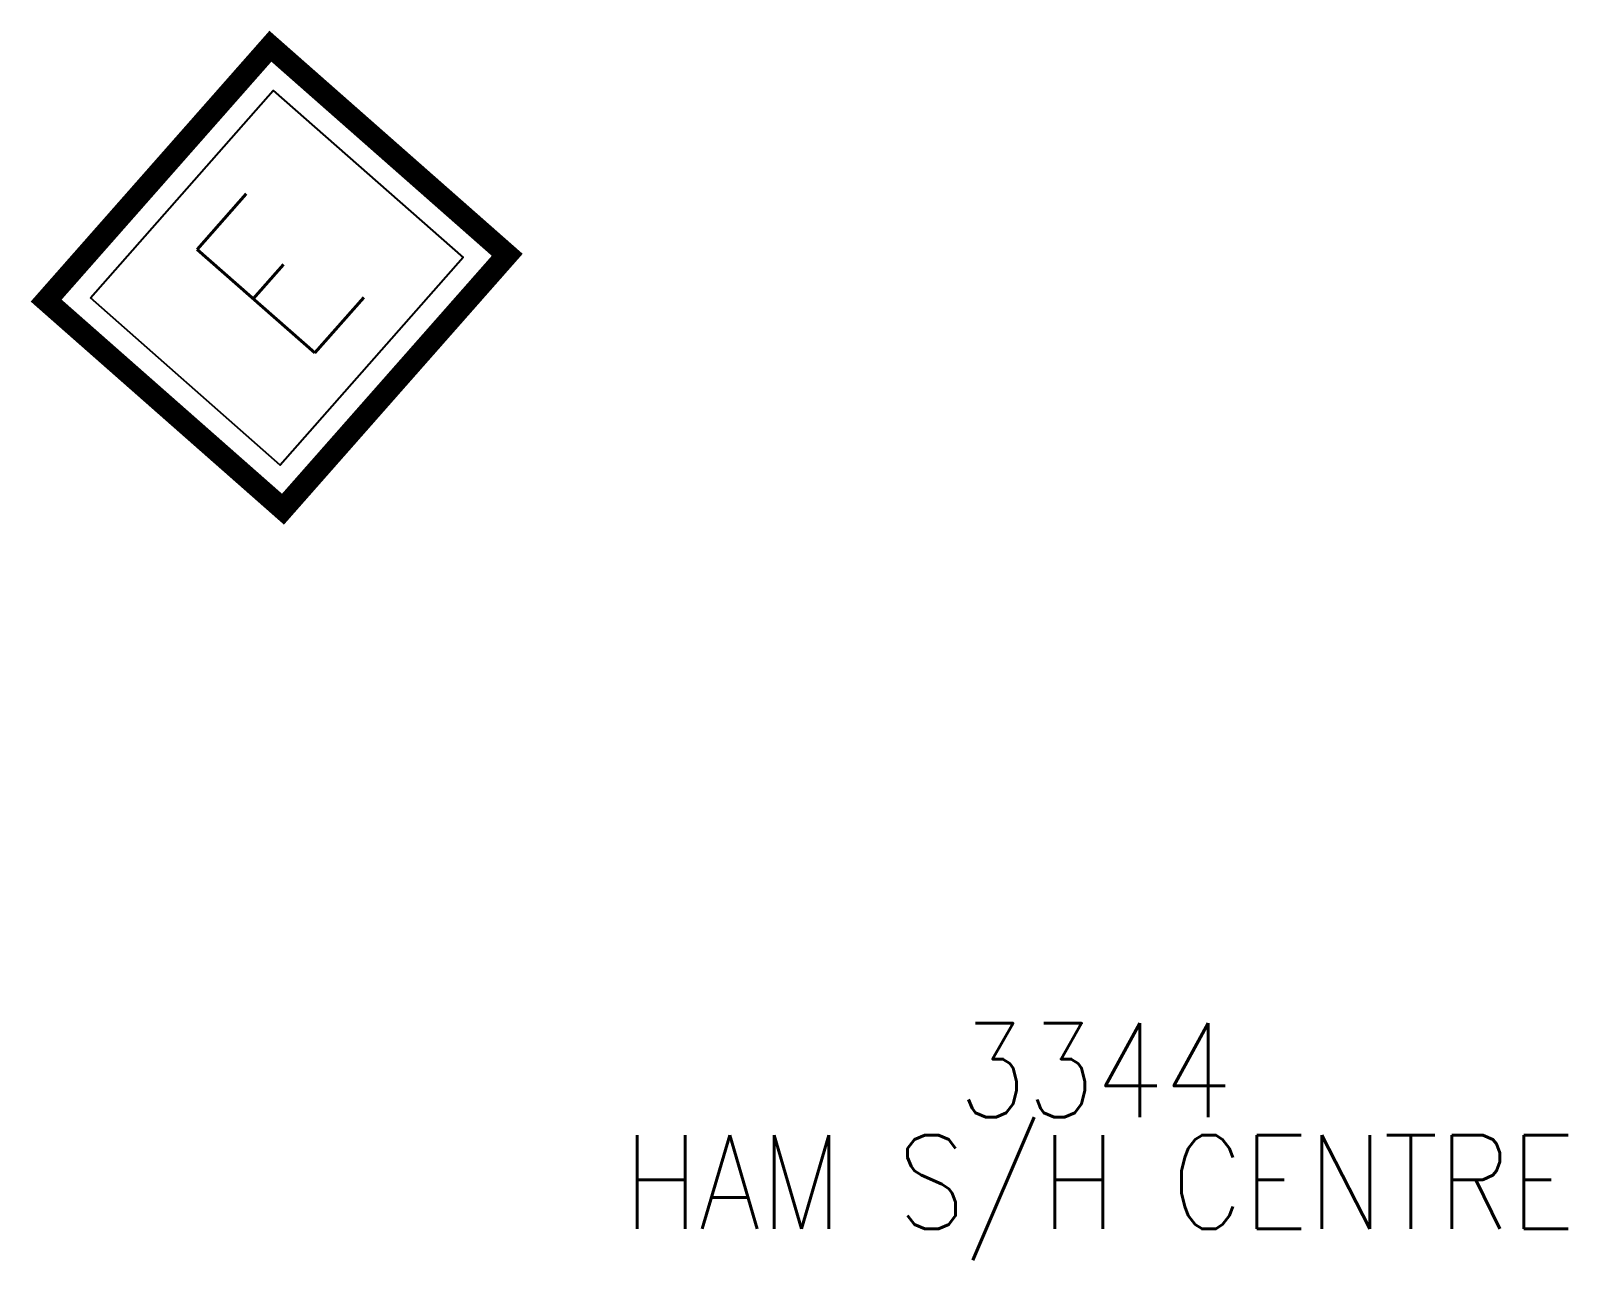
# Model space of a CAD drawing. Header units: millimetres. Extents: x 151046 to 151887, y 112072 to 112996.
# Drawn here: x 151437.53 to 151462.07, y 112529.22 to 112548.86 of the extents above; entities that cross this region are included whole.
import ezdxf
from ezdxf.enums import TextEntityAlignment as Align

# ---------------------------------------------------------------- set-up
doc = ezdxf.new("R2010")
doc.units = ezdxf.units.MM
doc.layers.add('M_200', color=7, linetype='CONTINUOUS')
doc.styles.add('M_ROMANS', font='ROMANS.shx', dxfattribs={"width": 0.75})
doc.styles.get("Standard").update_dxf_attribs({"font": 'romans.shx', "width": 0.85})

# ---------------------------------------------------------------- blocks, each defined once
blk = doc.blocks.new('*U13')
at = {"layer": 'M_200', "color": 0, "linetype": 'Continuous', "const_width": 0.35, "flags": 128}
blk.add_lwpolyline([(5.415, 5.039), (5.415, 0), (0, 0), (0, 5.039)], close=True, dxfattribs=at)
at = {"layer": 'M_200', "color": 0, "linetype": 'Continuous'}
blk.add_lwpolyline([(0.5, 4.539), (4.915, 4.539), (4.915, 0.5), (0.5, 0.5)], close=True, dxfattribs=at)
at = {"layer": 'M_200', "insert": (2.708, 2.519), "char_height": 2.5, "width": 5.41524, "attachment_point": 5}
blk.add_mtext('E', dxfattribs=at)
at = {"layer": 'M_200', "color": 0, "linetype": 'Continuous', "width": 0.85}
for tag, p in [('NUM', (2, 17.06)), ('NOM', (2, 10.649))]:
    blk.add_attdef(tag, text='', height=4, dxfattribs=at).set_placement(p, align=Align.MIDDLE)
at = {"layer": 'M_200', "color": 0, "linetype": 'Continuous', "style": 'M_ROMANS', "width": 0.75, "flags": 3}
for tag, p in [('DEF_LEG', (1.869, -2.994)), ('DEF_COUP', (1.869, -5.494)), ('DEF_TYPE', (1.869, -7.994))]:
    blk.add_attdef(tag, text='', height=1.2, dxfattribs=at).set_placement(p, align=Align.MIDDLE)

msp = doc.modelspace()

# ---------------------------------------------------------------- block references
at = {"layer": 'M_200'}
ref = msp.add_blockref('*U13', (151441.552, 112541.219), dxfattribs=dict(at, rotation=48.61330611362436))
ref.add_attrib('NUM', '3344', dxfattribs={"color": 0, "linetype": 'Continuous', "height": 1.5, "width": 0.85}).set_placement((151454.52, 112532.258), align=Align.MIDDLE)
ref.add_attrib('NOM', 'HAM S/H CENTRE', dxfattribs={"color": 0, "linetype": 'Continuous', "height": 1.5, "width": 0.85}).set_placement((151454.585, 112530.367), align=Align.MIDDLE)

doc.saveas('drawing.dxf')
